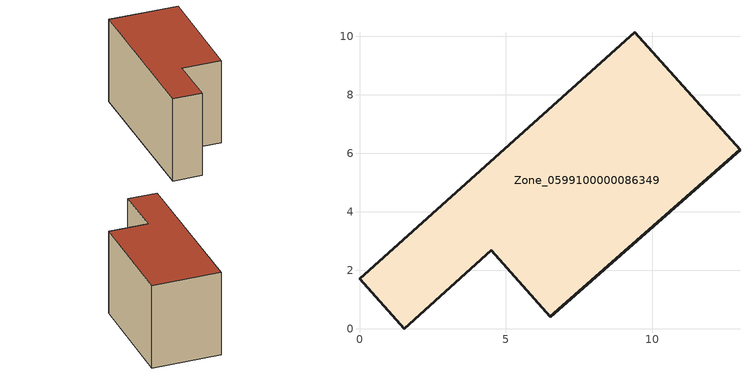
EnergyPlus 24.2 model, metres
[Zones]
Zone_0599100000086349
 floor ground (C_G): 4.5,2.68 1.53,0 0,1.71 9.41,10.14 13.01,6.11 6.52,0.41 z0
 wall outside (C_F): 9.41,10.14 0,1.71 1.53,0 4.5,2.68 6.52,0.41 13.01,6.11 9.41,10.14 z0:6.83
 roof outside (C_R): 6.52,0.41 13.01,6.11 9.41,10.14 0,1.71 1.53,0 4.5,2.68 z6.83
[BUILDING]
Pand.0599100000086349: North Axis=0; Terrain=City; Loads Convergence Tolerance Value=0.04; Temperature Convergence Tolerance Value=0.4; Solar Distribution=FullExterior; Maximum Number of Warmup Days=25; Minimum Number of Warmup Days=1
[Site:Location]
Rotterdam.The.Hague.AP_ZH_NLD Design_Conditions: Latitude=51.96; Longitude=4.45; Time Zone=1; Elevation=-4.5
[SITE:GROUNDTEMPERATURE:BUILDINGSURFACE]
18, 18, 18, 18, 18, 18, 18, 18, 18, 18, 18, 18
[MATERIAL] Thermal Absorptance=0.9; Solar Absorptance=0.7; Visible Absorptance=0.7
Name | Roughness | Thickness | Conductivity | Density | Specific Heat
G.TI.1975-1991 | MediumSmooth | 0.15 | 0.288461 | 540 | 1210
F.TI.1975-1991 | Rough | 0.3 | 0.230769 | 1920 | 840
R.TI.1975-1991 | MediumRough | 0.2 | 0.153846 | 1500 | 1000
[CONSTRUCTION]
C_G: G.TI.1975-1991
C_F: F.TI.1975-1991
C_R: R.TI.1975-1991
[ZONE]
Zone_0599100000086349: Type=1; Multiplier=1; Ceiling Height=Autocalculate; Volume=Autocalculate; Floor Area=autocalculate; Part of Total Floor Area=Yes
[ZONEINFILTRATION:DESIGNFLOWRATE]
Infil_Zone_0599100000086349: Zone or ZoneList or Space or SpaceList=Zone_0599100000086349; Schedule=AlwaysOn; Design Flow Rate Calculation Method=Flow/Area; Flow Rate per Floor Area=0.003; Constant Term Coefficient=1; Temperature Term Coefficient=0; Velocity Term Coefficient=0; Velocity Squared Term Coefficient=0
[HVACTEMPLATE:ZONE:IDEALLOADSAIRSYSTEM]
Zone_0599100000086349: Maximum Heating Supply Air Temperature=50; Minimum Cooling Supply Air Temperature=13; Maximum Heating Supply Air Humidity Ratio=0.0156; Minimum Cooling Supply Air Humidity Ratio=0.0077; Heating Limit=NoLimit; Cooling Limit=NoLimit; Dehumidification Control Type=ConstantSensibleHeatRatio; Cooling Sensible Heat Ratio=0.7; Dehumidification Setpoint=60; Humidification Control Type=None; Humidification Setpoint=30; Outdoor Air Method=None; Outdoor Air Flow Rate per Person=0.00944; Outdoor Air Flow Rate per Zone Floor Area=0; Outdoor Air Flow Rate per Zone=0; Demand Controlled Ventilation Type=None; Outdoor Air Economizer Type=NoEconomizer; Heat Recovery Type=None; Sensible Heat Recovery Effectiveness=0.7; Latent Heat Recovery Effectiveness=0.65
[ZONECONTROL:THERMOSTAT]
ThermostatControl_Zone_0599100000086349: Zone or ZoneList=Zone_0599100000086349; Control Type Schedule=DualSetpointControlType; Control 1=Thermostat_Zone_0599100000086349; Temperature Difference Between Cutout And Setpoint=0
[THERMOSTATSETPOINT:DUALSETPOINT]
Thermostat_Zone_0599100000086349: Heating Setpoint Temperature Schedule=HeatingSetpoint_Zone_0599100000086349; Cooling Setpoint Temperature Schedule=CoolingSetpoint_Zone_0599100000086349
[SCHEDULE:COMPACT]
HeatingSetpoint_Zone_0599100000086349: Through: 12/31, For: AllDays, Until: 24:00, 21
CoolingSetpoint_Zone_0599100000086349: Through: 12/31, For: AllDays, Until: 24:00, 24
DualSetpointControlType: Through: 12/31, For: AllDays, Until: 24:00, 4
AlwaysOn: Through: 12/31, For: AllDays, Until: 24:00, 1
